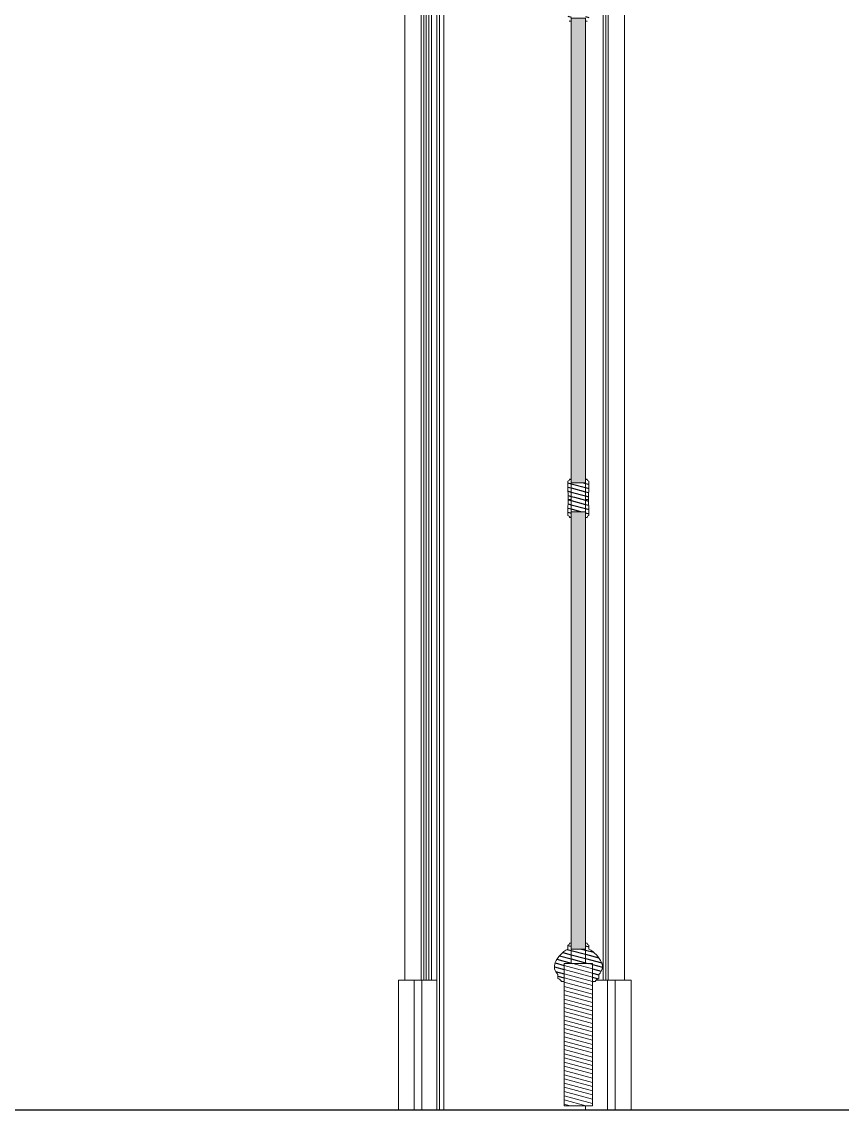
# Model space of a CAD drawing. Header units: inches. Extents: x -12478 to 399182, y -16583 to 525552.
# Drawn here: x -9952 to -8689, y 3860 to 5535 of the extents above; entities that cross this region are included whole.
import ezdxf

# ---------------------------------------------------------------- set-up
doc = ezdxf.new("R2010")
doc.units = ezdxf.units.IN
doc.header["$LTSCALE"] = 1000
doc.header["$MEASUREMENT"] = 0
doc.layers.add('8', color=8, linetype='Continuous')
doc.layers.add('CQ wood skirting elevation', color=32, linetype='Continuous')
doc.layers.add('CQ Wood', color=30, linetype='Continuous', lineweight=0)
doc.layers.add('Glass Mirror', color=4, linetype='Continuous', lineweight=0)
pattern_1 = [(165, (-39127.354, 13062.6845), (-1.617619, -6.0370364), [])]

msp = doc.modelspace()

# ---------------------------------------------------------------- hatches: boundary and pattern name
h = msp.add_hatch()
h.set_pattern_fill('ANSI31', color=8, scale=50, angle=120, style=0)
h.set_pattern_definition(pattern_1)
h.paths.add_polyline_path([(-9079.2, 5585.4), (-9079.2, 5591.3, -0.348784), (-9081.7, 5594.4), (-9084.2, 5594.4), (-9084.2, 5566.6), (-9079.4, 5566.6)])
h.paths.add_polyline_path([(-9106.2, 5585.4), (-9106.2, 5594.4), (-9108.7, 5594.4, -0.348784), (-9111.2, 5591.3), (-9111.2, 5585.4), (-9111, 5566.6), (-9106.2, 5566.6)])
h.paths.add_polyline_path([(-9106.2, 5566.6), (-9111, 5566.6), (-9111.2, 5544.4), (-9111.2, 5538.4, -0.348784), (-9108.7, 5535.4), (-9106.2, 5535.4)])
h.paths.add_polyline_path([(-9079.4, 5566.6), (-9084.2, 5566.6), (-9084.2, 5540.9), (-9084.2, 5535.4), (-9081.7, 5535.4, -0.348784), (-9079.2, 5538.4), (-9079.2, 5544.4)])
h.paths.add_polyline_path([(-9079.2, 4822.4), (-9079.2, 4828.3, -0.348784), (-9081.7, 4831.4), (-9084.2, 4831.4), (-9084.2, 4825.9), (-9084.2, 4800.1), (-9079.4, 4800.1)])
h.paths.add_polyline_path([(-9079.4, 4800.1), (-9084.2, 4800.1), (-9084.2, 4781.4), (-9084.2, 4772.4), (-9081.7, 4772.4, -0.348784), (-9079.2, 4775.4), (-9079.2, 4781.4)])
h.paths.add_polyline_path([(-9106.2, 4825.9), (-9106.2, 4831.4), (-9108.7, 4831.4, -0.348784), (-9111.2, 4828.3), (-9111.2, 4822.4), (-9111, 4800.1), (-9106.2, 4800.1)])
h.paths.add_polyline_path([(-9106.2, 4800.1), (-9111, 4800.1), (-9111.2, 4781.4), (-9111.2, 4775.4, -0.348784), (-9108.7, 4772.4), (-9106.2, 4772.4), (-9106.2, 4781.4)])
h = msp.add_hatch()
h.set_pattern_fill('ANSI31', color=8, scale=50, angle=120, style=0)
h.set_pattern_definition(pattern_1)
h.paths.add_polyline_path([(-9084.2, 4825.9), (-9106.2, 4825.9), (-9106.2, 4803.6), (-9084.2, 4803.6)])
h = msp.add_hatch()
h.set_pattern_fill('ANSI31', color=8, scale=50, angle=120, style=0)
h.set_pattern_definition(pattern_1)
h.paths.add_polyline_path([(-9084.2, 4781.4), (-9106.2, 4781.4), (-9106.2, 4803.6), (-9084.2, 4803.6)])
h = msp.add_hatch()
h.set_pattern_fill('ANSI31', color=8, scale=50, angle=120, style=0)
h.set_pattern_definition(pattern_1)
h.paths.add_polyline_path([(-9106.2, 4108.4), (-9106.2, 4117.4), (-9108.7, 4117.4, -0.348784), (-9111.2, 4114.3), (-9111.2, 4108.4, 0.17241), (-9130.9, 4087.6, 0.314914), (-9126.8, 4069.4), (-9126.8, 4063.1, -0.210731), (-9121.2, 4058.4), (-9117.2, 4058.4), (-9117.2, 4086.1), (-9106.2, 4086.1)])
h.paths.add_polyline_path([(-9079.2, 4108.4), (-9079.2, 4114.3, -0.348784), (-9081.7, 4117.4), (-9084.2, 4117.4), (-9084.2, 4086.1), (-9073.2, 4086.1), (-9073.2, 4058.4), (-9069.2, 4058.4, -0.210731), (-9063.6, 4063.1), (-9063.6, 4069.4, 0.314914), (-9059.4, 4087.6, 0.17241)])
h = msp.add_hatch()
h.set_pattern_fill('ANSI31', color=8, scale=50, angle=120, style=0)
h.set_pattern_definition(pattern_1)
h.paths.add_polyline_path([(-9084.2, 4108.4), (-9106.2, 4108.4), (-9106.2, 4086.1), (-9084.2, 4086.1)])
at = {"lineweight": 0}
h = msp.add_hatch(dxfattribs=at)
h.set_pattern_fill('ANSI31', color=8, scale=50, angle=120, style=0)
h.set_pattern_definition(pattern_1)
h.paths.add_polyline_path([(-9117.2, 3867.3), (-9073.2, 3867.3), (-9073.2, 4086.1), (-9117.2, 4086.1)])
at = {"layer": '8'}
h = msp.add_hatch(dxfattribs=at)
h.set_pattern_fill('GOST_GLASS', color=256, scale=2)
h.set_pattern_definition([(45, (-39127.354, 13062.685), (16.9705627, 0), [10, -14]), (45, (-39123.111, 13062.685), (16.9705627, 0), [4, -20]), (45, (-39127.354, 13066.927), (16.9705627, 0), [4, -20])])
h.paths.add_polyline_path([(-9084.2, 4781.4), (-9106.2, 4781.4), (-9106.2, 4444.9), (-9106.2, 4108.4), (-9084.2, 4108.4), (-9084.2, 4117.4), (-9084.2, 4444.9)])
h.paths.add_polyline_path([(-9084.2, 5183.4), (-9084.2, 5540.9), (-9106.2, 5540.9), (-9106.2, 5183.4), (-9106.2, 4825.9), (-9084.2, 4825.9)])
h.paths.add_polyline_path([(-9084.2, 5946.4), (-9084.2, 6307.4), (-9106.2, 6307.4), (-9106.2, 6298.4), (-9106.2, 5946.4), (-9106.2, 5585.4), (-9084.2, 5585.4), (-9084.2, 5594.4)])

# ---------------------------------------------------------------- linework, layer by layer
at = {"color": 8}
msp.add_line((-7426.1, 3860.4), (-12477.8, 3860.4), dxfattribs=at)
at = {"layer": 'CQ Wood'}
for p, q in [((-9362.3, 6524.6), (-9362.4, 4060.4, 0)), ((-9024.1, 6524.6), (-9024, 4060.4, 0)), ((-9337.2, 6488.7, 0), (-9337.2, 4060.4, 0)), ((-9333.3, 6482.7, 0), (-9333.3, 4060.4, 0)), ((-9053.1, 6482.7, 0), (-9053.1, 4060.4, 0)), ((-9049.2, 6488.7, 0), (-9049.2, 4060.4, 0)), ((-9329.3, 6472.7, 0), (-9329.3, 4060.4, 0)), ((-9313.2, 6471.4, 0), (-9313.2, 3860.4)), ((-9057.1, 6472.7, 0), (-9057.1, 4060.4, 0)), ((-9325.2, 6434.7, 0), (-9325.2, 4060.4, 0)), ((-9321.2, 6434.7, 0), (-9321.2, 4060.4, 0)), ((-9309.2, 6416.7, 0), (-9309.2, 3860.4)), ((-9302.1, 6409.7, 0), (-9302.1, 3860.4, 0))]:
    msp.add_line(p, q, dxfattribs=at)
at = {"layer": 'CQ Wood', "lineweight": 0, "ltscale": 5}
for points in [[(-9106.2, 4800.1), (-9106.2, 4831.4), (-9108.7, 4831.4, -0.348784), (-9111.2, 4828.3), (-9111.2, 4822.4), (-9111, 4800.1), (-9111, 4800.1)], [(-9084.2, 4800.1), (-9084.2, 4831.4), (-9081.7, 4831.4, 0.348784), (-9079.2, 4828.3), (-9079.2, 4822.4), (-9079.4, 4800.1), (-9079.4, 4800.1)]]:
    msp.add_lwpolyline(points, format="xyb", close=True, dxfattribs=at)
at = {"layer": 'CQ Wood', "lineweight": 0, "ltscale": 5, "elevation": 0}
for points in [[(-9106.2, 4825.9), (-9084.2, 4825.9), (-9084.2, 4781.4), (-9106.2, 4781.4)], [(-9106.2, 4108.4), (-9084.2, 4108.4), (-9084.2, 4086.1), (-9106.2, 4086.1)]]:
    msp.add_lwpolyline(points, close=True, dxfattribs=at)
for points in [[(-9106.2, 4803.6), (-9106.2, 4772.4), (-9108.7, 4772.4, 0.348784), (-9111.2, 4775.4), (-9111.2, 4781.4), (-9111, 4801.9)], [(-9084.2, 4803.6), (-9084.2, 4772.4), (-9081.7, 4772.4, -0.348784), (-9079.2, 4775.4), (-9079.2, 4781.4), (-9079.4, 4801.9)]]:
    msp.add_lwpolyline(points, format="xyb", dxfattribs=at)
for points in [[(-9117.2, 4058.4), (-9117.2, 4086.1), (-9106.2, 4086.1), (-9106.2, 4117.4), (-9108.7, 4117.4, -0.348784), (-9111.2, 4114.3), (-9111.2, 4108.4, 0.17241), (-9130.9, 4087.6, 0.314914), (-9126.8, 4069.4), (-9126.8, 4069.4), (-9126.8, 4063.1, -0.210731), (-9121.2, 4058.4)], [(-9073.2, 4058.4), (-9073.2, 4086.1), (-9084.2, 4086.1), (-9084.2, 4117.4), (-9081.7, 4117.4, 0.348784), (-9079.2, 4114.3), (-9079.2, 4108.4, -0.17241), (-9059.4, 4087.6, -0.314914), (-9063.6, 4069.4), (-9063.6, 4069.4), (-9063.6, 4063.1, 0.210731), (-9069.2, 4058.4)]]:
    msp.add_lwpolyline(points, format="xyb", close=True, dxfattribs=at)
msp.add_lwpolyline([(-9073.2, 3867.3), (-9073.2, 4086.1), (-9117.2, 4086.1), (-9117.2, 3867.3)], dxfattribs=at)
at = {"layer": 'CQ wood skirting elevation', "lineweight": 0}
for p, q in [((-9347.9, 3860.4, 0), (-9347.9, 4060.4, 0)), ((-9336.1, 3860.4, 0), (-9336.1, 4060.4, 0)), ((-9050.3, 3860.4, 0), (-9050.3, 4060.4, 0)), ((-9038.5, 3860.4, 0), (-9038.5, 4060.4, 0)), ((-9073.2, 3867.3, 0), (-9117.2, 3867.3, 0)), ((-9084.2, 3860.4), (-9084.2, 3867.3, 0))]:
    msp.add_line(p, q, dxfattribs=at)
for points in [[(-9313.2, 4060.4), (-9372.3, 4060.4), (-9372.3, 3860.4), (-9302.1, 3860.4)], [(-9067.9, 4060.4), (-9014.1, 4060.4), (-9014.1, 3860.4), (-9084.2, 3860.4)]]:
    msp.add_lwpolyline(points, dxfattribs=at)
at = {"layer": 'Glass Mirror', "lineweight": 0, "ltscale": 5}
msp.add_lwpolyline([(-9106.2, 5183.4), (-9106.2, 5540.9), (-9084.2, 5540.9), (-9084.2, 5183.4)], dxfattribs=at)
at = {"layer": 'Glass Mirror', "lineweight": 0, "ltscale": 5, "elevation": 0}
for points in [[(-9106.2, 5183.4), (-9106.2, 4825.9), (-9084.2, 4825.9), (-9084.2, 5183.4)], [(-9106.2, 4444.9), (-9106.2, 4781.4), (-9084.2, 4781.4), (-9084.2, 4444.9)], [(-9106.2, 4444.9), (-9106.2, 4108.4), (-9084.2, 4108.4), (-9084.2, 4444.9)]]:
    msp.add_lwpolyline(points, dxfattribs=at)

doc.saveas('drawing.dxf')
